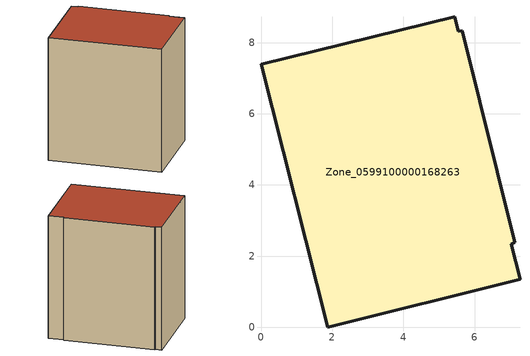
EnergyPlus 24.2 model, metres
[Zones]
Zone_0599100000168263
 floor ground (C_G): 1.87,0 0,7.39 5.44,8.73 5.54,8.31 5.65,8.33 7.12,2.39 7.03,2.34 7.27,1.35 z0
 wall outside (C_F): 0,7.39 1.87,0 7.27,1.35 7.03,2.34 7.12,2.39 5.65,8.33 5.54,8.31 5.44,8.73 0,7.39 z0:8.59
 roof outside (C_R): 7.12,2.39 5.65,8.33 5.54,8.31 5.44,8.73 0,7.39 1.87,0 7.27,1.35 7.03,2.34 z8.59
[BUILDING]
Pand.0599100000168263: North Axis=0; Terrain=City; Loads Convergence Tolerance Value=0.04; Temperature Convergence Tolerance Value=0.4; Solar Distribution=FullExterior; Maximum Number of Warmup Days=25; Minimum Number of Warmup Days=1
[Site:Location]
Rotterdam.The.Hague.AP_ZH_NLD Design_Conditions: Latitude=51.96; Longitude=4.45; Time Zone=1; Elevation=-4.5
[SITE:GROUNDTEMPERATURE:BUILDINGSURFACE]
18, 18, 18, 18, 18, 18, 18, 18, 18, 18, 18, 18
[MATERIAL] Thermal Absorptance=0.9; Solar Absorptance=0.7; Visible Absorptance=0.7
Name | Roughness | Thickness | Conductivity | Density | Specific Heat
G.TC.1975-1991 | MediumSmooth | 0.15 | 0.288461 | 540 | 1210
F.TC.1975-1991 | Rough | 0.3 | 0.230769 | 1920 | 840
R.TC.1975-1991 | MediumRough | 0.2 | 0.153846 | 1500 | 1000
[CONSTRUCTION]
C_G: G.TC.1975-1991
C_F: F.TC.1975-1991
C_R: R.TC.1975-1991
[ZONE]
Zone_0599100000168263: Type=1; Multiplier=1; Ceiling Height=Autocalculate; Volume=Autocalculate; Floor Area=autocalculate; Part of Total Floor Area=Yes
[ZONEINFILTRATION:DESIGNFLOWRATE]
Infil_Zone_0599100000168263: Zone or ZoneList or Space or SpaceList=Zone_0599100000168263; Schedule=AlwaysOn; Design Flow Rate Calculation Method=Flow/Area; Flow Rate per Floor Area=0.003; Constant Term Coefficient=1; Temperature Term Coefficient=0; Velocity Term Coefficient=0; Velocity Squared Term Coefficient=0
[HVACTEMPLATE:ZONE:IDEALLOADSAIRSYSTEM]
Zone_0599100000168263: Maximum Heating Supply Air Temperature=50; Minimum Cooling Supply Air Temperature=13; Maximum Heating Supply Air Humidity Ratio=0.0156; Minimum Cooling Supply Air Humidity Ratio=0.0077; Heating Limit=NoLimit; Cooling Limit=NoLimit; Dehumidification Control Type=ConstantSensibleHeatRatio; Cooling Sensible Heat Ratio=0.7; Dehumidification Setpoint=60; Humidification Control Type=None; Humidification Setpoint=30; Outdoor Air Method=None; Outdoor Air Flow Rate per Person=0.00944; Outdoor Air Flow Rate per Zone Floor Area=0; Outdoor Air Flow Rate per Zone=0; Demand Controlled Ventilation Type=None; Outdoor Air Economizer Type=NoEconomizer; Heat Recovery Type=None; Sensible Heat Recovery Effectiveness=0.7; Latent Heat Recovery Effectiveness=0.65
[ZONECONTROL:THERMOSTAT]
ThermostatControl_Zone_0599100000168263: Zone or ZoneList=Zone_0599100000168263; Control Type Schedule=DualSetpointControlType; Control 1=Thermostat_Zone_0599100000168263; Temperature Difference Between Cutout And Setpoint=0
[THERMOSTATSETPOINT:DUALSETPOINT]
Thermostat_Zone_0599100000168263: Heating Setpoint Temperature Schedule=HeatingSetpoint_Zone_0599100000168263; Cooling Setpoint Temperature Schedule=CoolingSetpoint_Zone_0599100000168263
[SCHEDULE:COMPACT]
HeatingSetpoint_Zone_0599100000168263: Through: 12/31, For: AllDays, Until: 24:00, 21
CoolingSetpoint_Zone_0599100000168263: Through: 12/31, For: AllDays, Until: 24:00, 24
DualSetpointControlType: Through: 12/31, For: AllDays, Until: 24:00, 4
AlwaysOn: Through: 12/31, For: AllDays, Until: 24:00, 1
